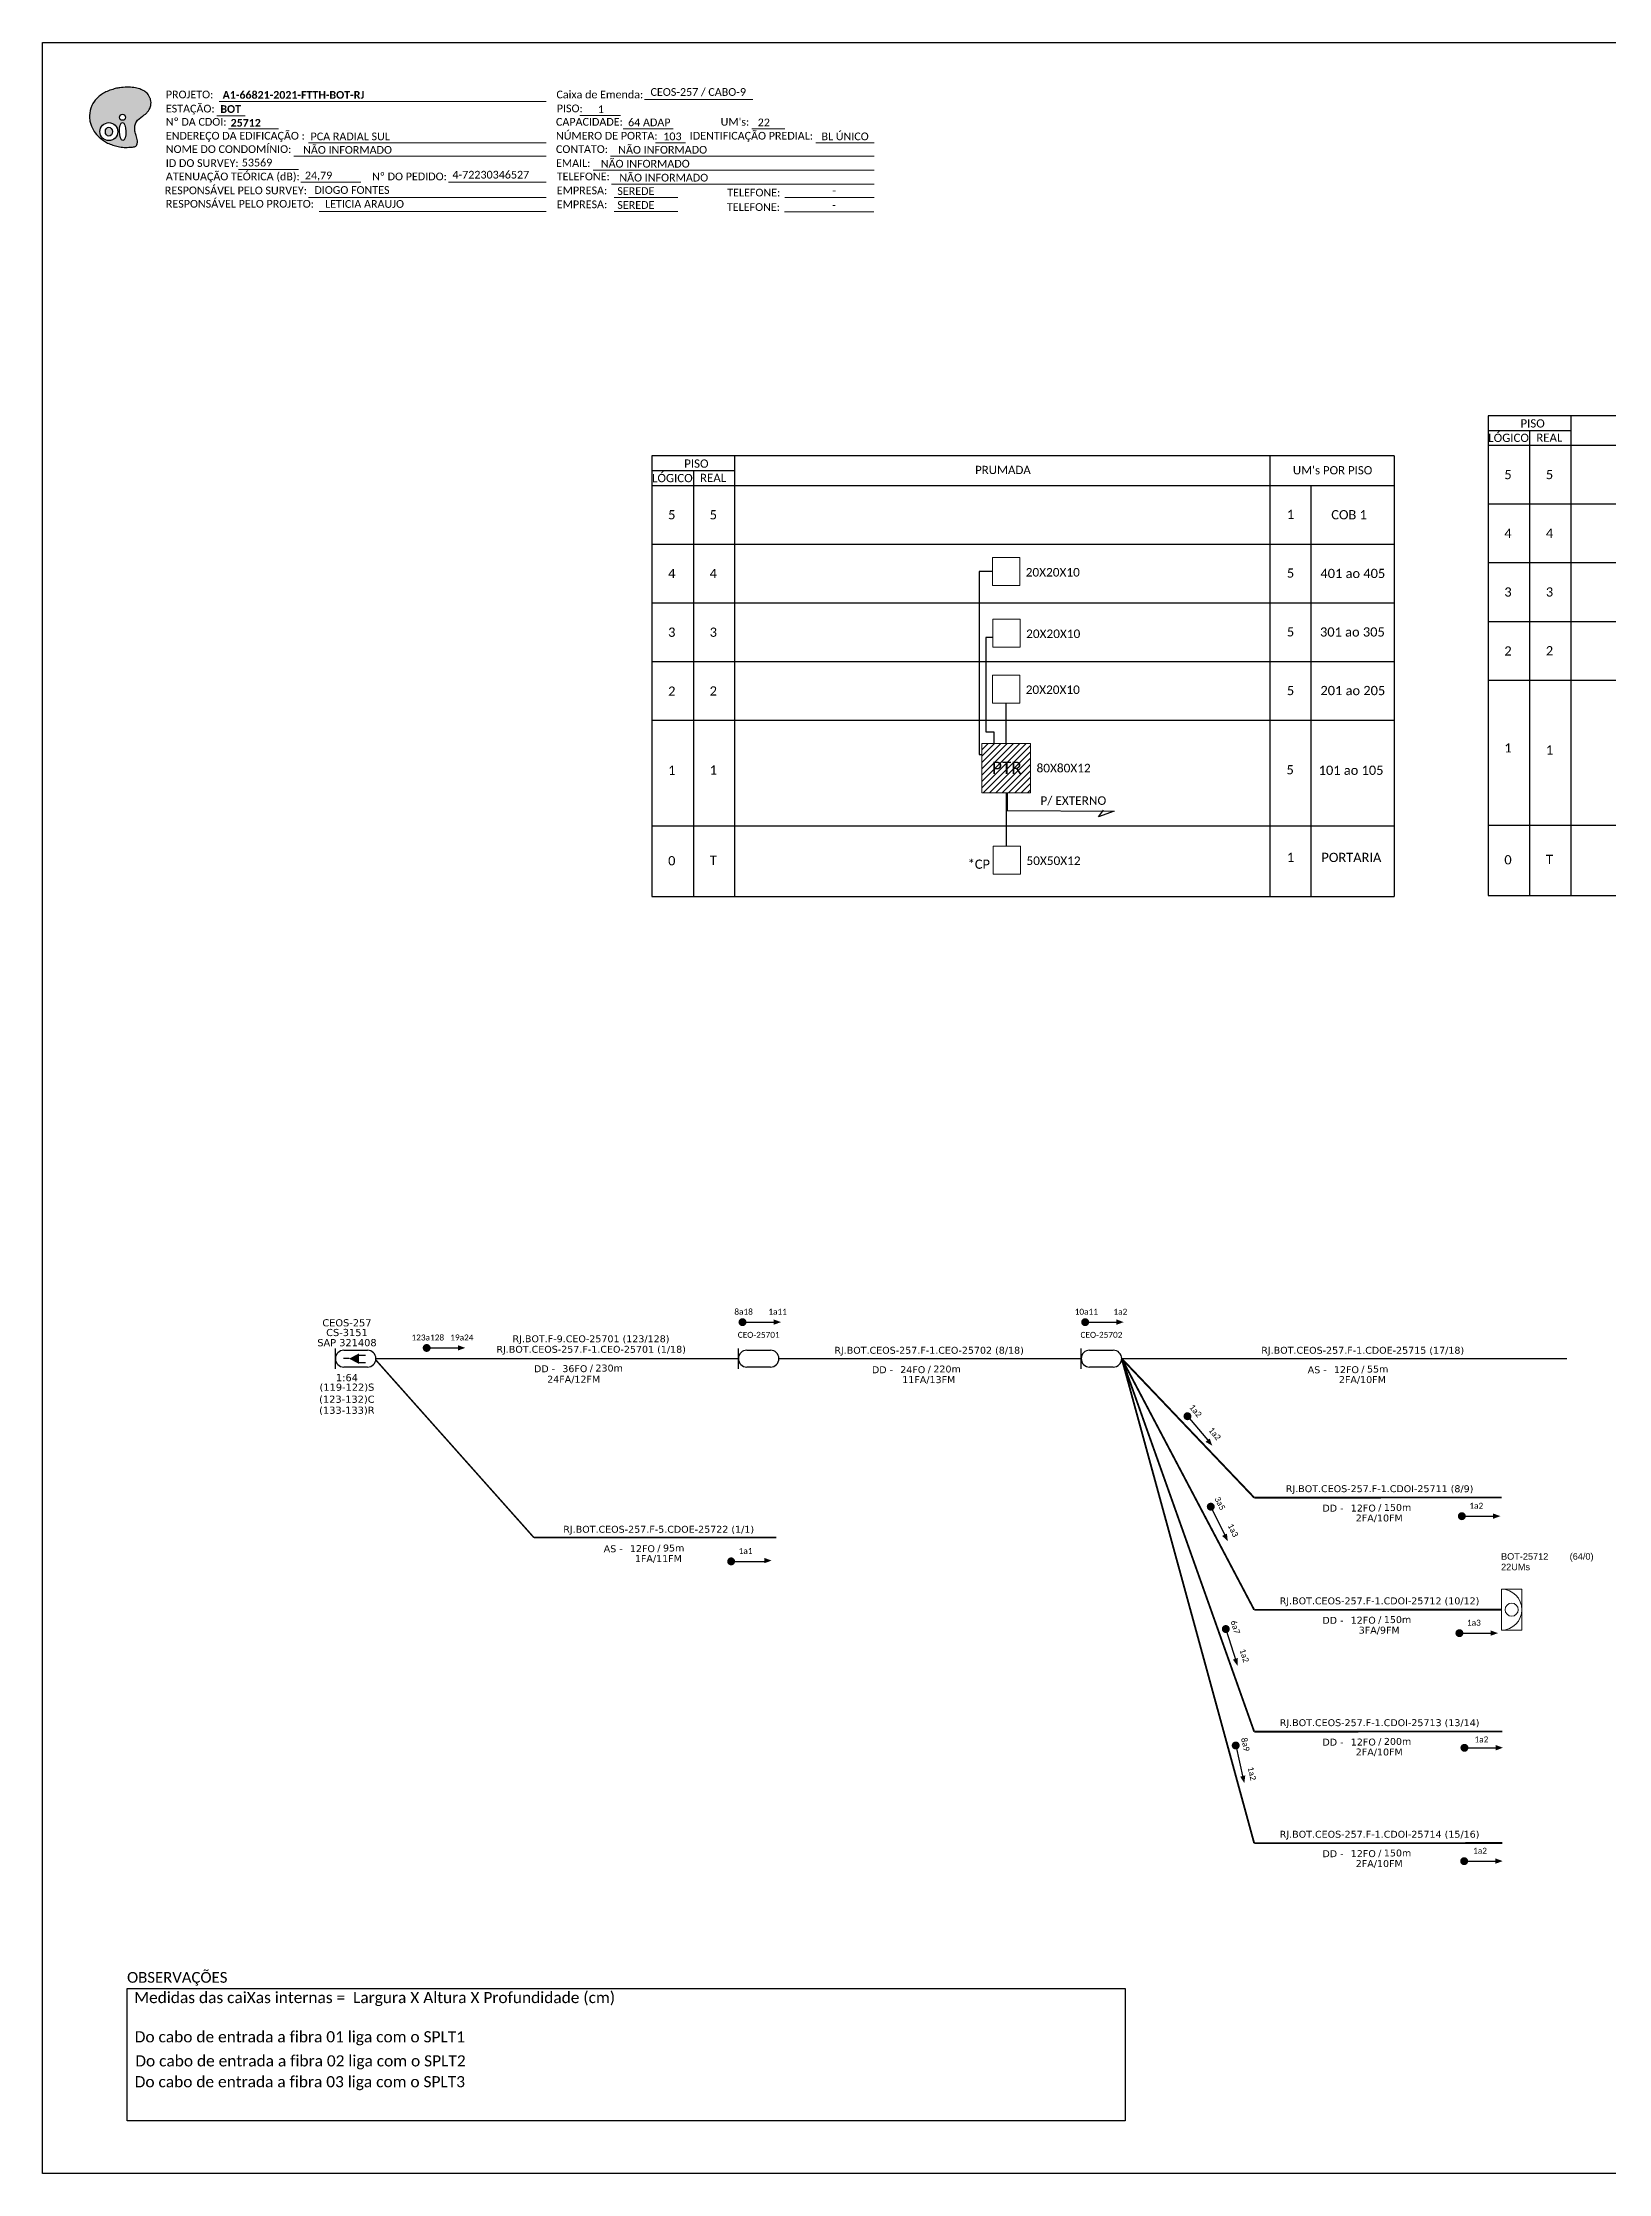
# Model space of a CAD drawing. Extents: x -4 to 837, y 1 to 595.
# Drawn here: x -4 to 433, y 1 to 595 of the extents above; entities that cross this region are included whole.
import ezdxf
from ezdxf.enums import TextEntityAlignment as Align

# ---------------------------------------------------------------- set-up
doc = ezdxf.new("R2010")
doc.units = 0
for name, color, linetype, lineweight in [("20.0-LEGENDA DOS CDO'S", 1, 'Continuous', 0), ('20.1-CDO_INTERIOR', 1, 'Continuous', 0), ('40.1-ETIQUETAS', 1, 'Continuous', 20)]:
    doc.layers.add(name, color=color, linetype=linetype, lineweight=lineweight)
for name, color, linetype in [('20.4-CEOS', 1, 'Continuous'), ('CAP a instalar', 1, 'Continuous'), ('CD de instalação futura', 8, 'Continuous'), ('SETA', 7, 'Continuous')]:
    doc.layers.add(name, color=color, linetype=linetype)
doc.styles.add('ARIAL', font='arial.ttf')
doc.styles.add('siredit', font='verdana.ttf')
doc.styles.add('WMF-Calibri0', font='calibri.ttf')
doc.styles.add('WMF-Calibri1', font='calibrib.ttf')
doc.linetypes.add('FENCELINE1', pattern='A,0.25,-0.1,[133,ltypeshp.shx,S=0.1,R=0,X=-0.1,Y=0],-0.1,1', length=1.45)

# ---------------------------------------------------------------- blocks, each defined once
blk = doc.blocks.new('OI')
h = blk.add_hatch(color=40)
edge = h.paths.add_edge_path()
edge.add_spline(control_points=[(4.35, -0.67), (3.92, -0.99), (3.26, -1.5), (2.81, -2.59), (2.9, -3.5), (3.06, -4.27), (3.31, -4.85), (3.37, -5.39), (3.4, -5.88), (3.2, -6.4), (2.54, -6.61), (1.65, -6.63), (0.55, -6.67), (-0.56, -6.42), (-1.61, -6.14), (-2.77, -5.61), (-3.92, -4.77), (-4.89, -3.7), (-5.34, -2.65), (-5.6, -1.94), (-5.85, -0.96), (-5.71, 0.47), (-5.1, 2.02), (-4.14, 3.02), (-3.3, 3.61), (-2.37, 4.16), (-1.36, 4.44), (-0.56, 4.7), (0.79, 4.85), (2.24, 4.97), (3.79, 4.57), (4.67, 4.21), (5.44, 3.65), (5.76, 2.99), (6.03, 2.21), (6.01, 1.46), (5.72, 0.64), (5.31, 0.08), (4.88, -0.38), (4.51, -0.55), (4.35, -0.67)], knot_values=[0, 0, 0, 0, 1.60434, 2.417191, 3.427595, 4.282808, 4.776746, 5.304182, 5.888771, 6.258406, 6.858137, 7.79129, 8.986195, 10.124242, 11.187857, 12.242908, 13.953784, 15.414161, 16.515391, 17.349188, 17.675853, 19.552021, 21.515531, 22.568638, 23.63245, 24.621084, 25.782718, 26.745347, 27.142653, 29.870543, 31.004649, 31.921532, 32.709589, 33.801391, 34.042471, 35.192333, 35.971461, 36.628871, 37.254359, 37.836911, 37.836911, 37.836911, 37.836911], degree=3, periodic=0)
h.paths.add_polyline_path([(1.13, -0.87, -1), (-0.04, -0.87, -1)], flags=16)
edge = h.paths.add_edge_path(flags=16)
edge.add_ellipse((0.56, -3.59), major_axis=(-0.02, 1.71), ratio=0.361305, start_angle=0, end_angle=360)
h.paths.add_polyline_path([(-0.36, -3.62, -1), (-3.8, -3.62, -1)], flags=16)
edge = h.paths.add_edge_path(flags=0)
edge.add_ellipse((-2.08, -3.62), major_axis=(0, 0.885), ratio=0.758294, start_angle=0, end_angle=360)
at = {"color": 40}
for centre, radius in [((-2.08, -3.62), 1.72), ((0.54, -0.87), 0.587)]:
    blk.add_circle(centre, radius, dxfattribs=at)
blk.add_ellipse((-2.08, -3.62), major_axis=(0, 0.885), ratio=0.758294, start_param=-3.141592653589792, end_param=3.141592653589792, dxfattribs=at)
blk.add_ellipse((0.56, -3.59), major_axis=(-0.02, 1.71), ratio=0.361305, dxfattribs=at)
at = {"color": 40, "start_tangent": (-0.800898, -0.598801), "end_tangent": (-0.800898, -0.598801)}
blk.add_spline([(4.35, -0.67), (3.2, -1.78), (2.9, -2.54), (2.92, -3.55), (3.12, -4.38), (3.28, -4.85), (3.37, -5.37), (3.35, -5.95), (3.2, -6.29), (2.66, -6.55), (1.73, -6.63), (0.54, -6.62), (-0.58, -6.41), (-1.6, -6.11), (-2.56, -5.67), (-3.95, -4.67), (-4.89, -3.56), (-5.37, -2.56), (-5.64, -1.78), (-5.72, -1.46), (-5.63, 0.42), (-4.84, 2.22), (-4.13, 2.99), (-3.27, 3.62), (-2.4, 4.09), (-1.3, 4.47), (-0.37, 4.72), (0.02, 4.77), (2.75, 4.8), (3.85, 4.53), (4.69, 4.16), (5.31, 3.68), (5.85, 2.73), (5.93, 2.5), (5.94, 1.35), (5.67, 0.62), (5.29, 0.08), (4.84, -0.36), (4.35, -0.67)], degree=3, dxfattribs=at)
blk = doc.blocks.new('CEOS_RP_CT_DRT')
at = {"layer": '20.4-CEOS', "color": 0}
for p, q in [((-4.54, 1.19), (-1.19, 1.19)), ((-1.19, -1.19), (-4.54, -1.19))]:
    blk.add_line(p, q, dxfattribs=at)
for points in [[(-5.73, -1.43), (-5.73, 1.44)], [(-3.79, 0), (-4.59, 0)], [(-2.47, 0.48), (-1.45, 0.48)], [(-2.47, -0.52), (-1.45, -0.52)]]:
    blk.add_lwpolyline(points, dxfattribs=at)
blk.add_lwpolyline([(-3.79, 0, 0, 1.47, 0), (-2.41, 0, 1.47, 1.47, 0)], format="xyseb", dxfattribs=at)
for centre, start, end in [((-4.54, 0), 90, 270), ((-1.19, 0), 270, 90)]:
    blk.add_arc(centre, 1.19, start, end, dxfattribs=at)
at = {"layer": '20.4-CEOS', "color": 7, "style": 'siredit'}
for tag, p in [('Nº_DA_CEOS', (-2.86, 5.6)), ('LOCAL', (-2.86, 4.24)), ('SAP', (-2.86, 2.78)), ('RACIO_SPLITAGEM', (-2.86, -1.88)), ('FIBRAS_SPLITTER', (-2.86, -3.58)), ('FIBRAS_TOP_C', (-2.86, -5.08)), ('RESERVA_FINAIS', (-2.86, -6.39))]:
    blk.add_attdef(tag, text='', height=1.01, dxfattribs=at).set_placement(p, align=Align.TOP_CENTER)
blk = doc.blocks.new('ETIQUETA_RS5F')
at = {"layer": '40.1-ETIQUETAS', "color": 0, "style": 'siredit'}
blk.add_text('/', height=1.5, dxfattribs=at).set_placement((1.58, -1.95), align=Align.MIDDLE_RIGHT)
for tag, p in [('ETIQUETA_R_PRIMARIA', (1.21, 4.1)), ('ETIQUETA_R_SECUNDARIA', (1.21, 2.1)), ('F_ATIVAS/F_MORTAS', (1.14, -4.24))]:
    blk.add_attdef(tag, text='', height=1.5, dxfattribs=at).set_placement(p, align=Align.MIDDLE_CENTER)
for tag, p in [('TIPO_CABO', (-6.58, -2.12)), ('CAP_CABO', (0.4, -2.09))]:
    blk.add_attdef(tag, text='', height=1.5, dxfattribs=at).set_placement(p, align=Align.MIDDLE_RIGHT)
blk.add_attdef('METROS', text='', height=1.5, dxfattribs=at).set_placement((2.14, -1.95), align=Align.MIDDLE_LEFT)
for tag, p in [('FUSÃO_1', (0.85, -8.39)), ('FUSÃO_2', (0.85, -10.6)), ('FUSÃO_3', (0.85, -12.93)), ('FUSÃO_4', (0.85, -15.14)), ('FUSÃO_5', (0.85, -17.16))]:
    blk.add_attdef(tag, text='', height=1.5, dxfattribs=at).set_placement(p, align=Align.CENTER)
blk = doc.blocks.new('CDOI_INT')
at = {"layer": '20.1-CDO_INTERIOR', "color": 0, "lineweight": 18}
blk.add_lwpolyline([(4.25, -4.25), (4.25, 4.25), (0, 4.25), (0, -4.25)], close=True, dxfattribs=at)
blk.add_circle((2.12, 0), 1.36, dxfattribs=at)
blk.add_arc((0, 0), 4.25, 270, 90, dxfattribs=at)
at = {"layer": "20.0-LEGENDA DOS CDO'S", "color": 0, "style": 'ARIAL'}
for tag, p in [('CDO_N', (-0.08, 10.38)), ('SURVEY', (-0.08, 8.2)), ('SPLITER_1', (21.18, 10.38)), ('SPLITER_2', (21.19, 8.68)), ('SAP', (-0.08, 6.23)), ('1:XX', (5.94, -2.22)), ('UMS', (5.94, -4.24))]:
    blk.add_attdef(tag, p, '', height=1.36, dxfattribs=at)
blk.add_attdef('FIBRAS_UTILIZADAS', text='', height=1.36, dxfattribs=at).set_placement((15.34, 10.38), align=Align.CENTER)

msp = doc.modelspace()

# ---------------------------------------------------------------- hatches: boundary and pattern name
h = msp.add_hatch()
h.set_pattern_fill('ANSI31', color=1, scale=10, style=0)
h.set_pattern_definition([(45, (-353.6244, 2.182), (-0.8838835, 0.8838835), [])])
h.paths.add_polyline_path([(258, 386.15), (271.57, 386.15), (271.57, 399.9), (258, 399.9)])
h.paths.add_polyline_path([(260, 390.5), (270.08, 390.5), (270.08, 395.65), (260, 395.65)], flags=24)
h = msp.add_hatch()
h.set_pattern_fill('ANSI31', color=1, scale=10, style=0)
h.set_pattern_definition([(45, (-457.8024, -17.5247), (-0.8838835, 0.8838835), [])])
h.paths.add_polyline_path([(156.27, 370.79), (165.7, 370.79), (165.7, 375.94), (156.27, 375.94)], flags=9)

# ---------------------------------------------------------------- linework, layer by layer
at = {"color": 3}
for p, q in [((264.78, 399.9), (264.78, 411.16)), ((264.93, 371.25), (264.93, 386.15))]:
    msp.add_line(p, q, dxfattribs=at)
msp.add_lwpolyline([(-3.83, 595.26), (837.17, 595.26), (837.17, 1.26), (-3.83, 1.26)], close=True)
at = {"color": 7, "lineweight": 0}
for points in [[(45.4, 578.83), (136.56, 578.83)], [(163.97, 579.42), (194.13, 579.42)], [(44.78, 574.89), (52.64, 574.89)], [(47.97, 571.21), (61.93, 571.21)], [(145.92, 574.94), (157.3, 574.94)], [(157.98, 571.21), (171.92, 571.21)], [(193.91, 571.21), (203.11, 571.21)], [(70.26, 567.32), (136.56, 567.32)], [(167.08, 567.32), (175.41, 567.32)], [(211.69, 567.32), (227.96, 567.32)], [(50.76, 559.91), (67.49, 559.91)], [(66.16, 563.59), (136.56, 563.59)], [(149.67, 559.7), (227.99, 559.7)], [(154.52, 563.59), (227.99, 563.59)], [(68.2, 556.35), (84.93, 556.35)], [(109.28, 556.35), (136.59, 556.35)], [(154.81, 555.82), (227.99, 555.82)], [(70.26, 552.09), (136.56, 552.09)], [(73.24, 548.2), (136.56, 548.2)], [(155.54, 552.09), (173.3, 552.09)], [(155.54, 548.2), (173.3, 548.2)], [(202.98, 548.05), (227.9, 548.05)], [(203.07, 552.09), (227.99, 552.09)]]:
    msp.add_lwpolyline(points, dxfattribs=at)
at = {"color": 0}
for points in [[(606.13, 491.26), (399.16, 491.26)], [(399.16, 487.15), (422.31, 487.15)], [(399.16, 483.04), (606.13, 483.04)], [(373.01, 480.05), (166.03, 480.05)], [(166.03, 475.94), (189.18, 475.94)], [(166.03, 471.82), (373.01, 471.82)]]:
    msp.add_lwpolyline(points, dxfattribs=at)
for points in [[(399.16, 491.26), (399.16, 357.48)], [(410.73, 487.15), (410.73, 357.48)], [(422.31, 357.48), (422.31, 491.26)], [(166.03, 480.05), (166.03, 357.22)], [(177.61, 475.94), (177.61, 357.22)], [(189.18, 357.22), (189.18, 480.05)], [(338.29, 480.05), (338.29, 357.22)], [(373.01, 480.05), (373.01, 357.22)], [(349.86, 357.22), (349.86, 471.82)], [(399.16, 466.66), (606.13, 466.66)], [(166.03, 455.45), (373.01, 455.45)], [(399.16, 450.29), (606.13, 450.29)], [(166.03, 439.08), (373.01, 439.08)], [(399.16, 433.92), (606.13, 433.92)], [(166.03, 422.71), (373.01, 422.71)], [(399.16, 417.55), (606.13, 417.55)], [(166.03, 406.34), (373.01, 406.34)], [(166.03, 376.88), (373.01, 376.88)], [(399.16, 377.14), (606.13, 377.14)], [(166.03, 357.22), (373.01, 357.22)], [(399.16, 357.48), (606.13, 357.48)]]:
    msp.add_lwpolyline(points)
at = {"lineweight": 0}
for points in [[(268.6, 451.68), (260.94, 451.68), (260.94, 443.91), (268.6, 443.91)], [(268.72, 434.53), (261.05, 434.53), (261.05, 426.76), (268.72, 426.76)], [(268.6, 418.93), (260.94, 418.93), (260.94, 411.16), (268.6, 411.16)], [(268.81, 371.25), (261.15, 371.25), (261.15, 363.48), (268.81, 363.48)]]:
    msp.add_lwpolyline(points, close=True, dxfattribs=at)
at = {"color": 3}
for points in [[(260.94, 447.82), (257.23, 447.82), (257.23, 396.84), (258, 396.84)], [(261.05, 429.41), (259.1, 429.41), (259.1, 403.13), (261.34, 403.13)], [(261.34, 403.13), (261.34, 399.9)]]:
    msp.add_lwpolyline(points, dxfattribs=at)
at = {"color": 1, "lineweight": 0}
msp.add_lwpolyline([(258, 399.9), (271.57, 399.9), (271.57, 386.15), (258, 386.15)], close=True, dxfattribs=at)
at = {"color": 1}
for points in [[(265.04, 386.13), (265.04, 381.19), (294.92, 381.04)], [(290.51, 379.45), (291.91, 381.27)], [(294.92, 381.04), (290.51, 379.45)]]:
    msp.add_lwpolyline(points, dxfattribs=at)
at = {"const_width": 1.1}
for points in [[(190.72, 238.56, 1), (191.83, 238.56, 1)], [(286.27, 238.56, 1), (287.37, 238.56, 1)], [(102.69, 231.37, 1), (103.79, 231.37, 1)], [(314.98, 212.76, 1), (315.69, 211.91, 1)], [(321.59, 187.61, 1), (322.08, 186.62, 1)], [(391.27, 184.46, 1), (392.38, 184.46, 1)], [(187.57, 171.87, 1), (188.67, 171.87, 1)], [(325.86, 153.54, 1), (326.2, 152.49, 1)], [(390.6, 151.86, 1), (391.71, 151.86, 1)], [(328.67, 121.08, 1), (328.92, 120, 1)], [(392, 119.9, 1), (393.11, 119.9, 1)], [(391.92, 88.3, 1), (393.03, 88.3, 1)]]:
    msp.add_lwpolyline(points, format="xyb", close=True, dxfattribs=at)
at = {"color": 0}
msp.add_lwpolyline([(19.73, 52.78), (297.98, 52.78), (297.98, 15.94), (19.73, 15.94)], close=True, dxfattribs=at)
at = {"layer": '20.4-CEOS', "color": 7}
for p, q in [((192.52, 230.74), (199.11, 230.74)), ((199.11, 226.04), (192.52, 226.04)), ((288.06, 230.74), (294.66, 230.74)), ((294.66, 226.04), (288.06, 226.04))]:
    msp.add_line(p, q, dxfattribs=at)
for points in [[(190.17, 225.55), (190.17, 231.22)], [(285.71, 225.55), (285.71, 231.22)]]:
    msp.add_lwpolyline(points, dxfattribs=at)
for centre, start, end in [((192.52, 228.39), 90, 270), ((199.11, 228.39), 270, 90), ((288.06, 228.39), 90, 270), ((294.66, 228.39), 270, 90)]:
    msp.add_arc(centre, 2.35, start, end, dxfattribs=at)
at = {"layer": 'CAP a instalar', "color": 7, "linetype": 'FENCELINE1', "ltscale": 10, "const_width": 0.426}
for points in [[(133.14, 178.5), (88.98, 228.1)], [(297.01, 228.39), (421.17, 228.39)], [(133.14, 178.5), (200.73, 178.5)]]:
    msp.add_lwpolyline(points, dxfattribs=at)
at = {"layer": 'CAP a instalar', "color": 7, "ltscale": 7, "const_width": 0.426}
for points in [[(89.09, 228.39), (185.48, 228.39)], [(184.07, 228.39), (190.17, 228.39)], [(201.46, 228.39), (213.44, 228.39)], [(212.85, 228.39), (276.28, 228.39)], [(275.66, 228.39), (285.71, 228.39)]]:
    msp.add_lwpolyline(points, dxfattribs=at)
at = {"layer": 'CAP a instalar', "color": 8, "ltscale": 7, "const_width": 0.515}
for points in [[(297.01, 228.39), (333.94, 189.64)], [(297.01, 228.39), (333.94, 124.41)], [(297.01, 228.39), (333.94, 93.31)], [(333.94, 189.64), (402.9, 189.67)], [(333.94, 124.41), (403.12, 124.44)], [(333.94, 93.31), (403.12, 93.34)]]:
    msp.add_lwpolyline(points, dxfattribs=at)
at = {"layer": 'CAP a instalar', "color": 240, "ltscale": 7, "true_color": 0xed1f24, "const_width": 0.515}
for points in [[(297.01, 228.39), (333.94, 158.37)], [(333.94, 158.37), (402.87, 158.4)]]:
    msp.add_lwpolyline(points, dxfattribs=at)
at = {"layer": 'SETA'}
for points in [[(191.27, 238.56), (200.77, 238.56)], [(286.82, 238.56), (296.31, 238.56)], [(103.24, 231.37), (112.73, 231.37)], [(315.33, 212.34), (321.44, 205.07)], [(321.83, 187.12), (326.01, 178.59)], [(391.83, 184.46), (401.32, 184.46)], [(188.12, 171.87), (197.61, 171.87)], [(326.03, 153.01), (328.91, 143.97)], [(391.16, 151.86), (400.65, 151.86)], [(328.79, 120.54), (330.9, 111.29)], [(392.56, 119.9), (402.05, 119.9)], [(392.48, 88.3), (401.97, 88.3)]]:
    msp.add_lwpolyline(points, dxfattribs=at)
for points in [[(200, 239.31), (202.03, 238.57), (200, 237.83)], [(295.55, 239.31), (297.57, 238.57), (295.55, 237.83)], [(111.97, 232.12), (113.99, 231.39), (111.97, 230.65)], [(321.53, 206.14), (322.26, 204.11), (320.4, 205.19)], [(400.56, 185.21), (402.58, 184.48), (400.56, 183.74)], [(326.35, 179.61), (326.58, 177.47), (325.03, 178.96)], [(197.39, 172.83), (199.41, 172.09), (197.39, 171.36)], [(399.89, 152.61), (401.91, 151.87), (399.89, 151.14)], [(329.39, 144.92), (329.3, 142.77), (327.99, 144.48)], [(401.29, 120.66), (403.31, 119.92), (401.29, 119.18)], [(331.46, 112.2), (331.19, 110.06), (330.03, 111.87)], [(401.21, 89.05), (403.23, 88.32), (401.21, 87.58)]]:
    msp.add_solid(points, dxfattribs=at)

# ---------------------------------------------------------------- block references
at = {"color": 0, "xscale": 1.45670871019676, "yscale": 1.45670871019676, "zscale": 1.45670871019676, "rotation": 0.1532896023949059}
msp.add_blockref('OI', (17.65, 575.72), dxfattribs=at)
at = {"layer": '20.4-CEOS', "color": 7}
ref = msp.add_blockref('CEOS_RP_CT_DRT', (89.09, 228.38), dxfattribs=dict(at, xscale=1.972372479996487, yscale=1.972372479996487, zscale=1.972372479996487))
ref.add_attrib('Nº_DA_CEOS', 'CEOS-257', dxfattribs={"color": 7, "height": 1.991, "style": 'siredit'}).set_placement((81.01, 239.38), align=Align.TOP_CENTER)
ref.add_attrib('LOCAL', 'CS-3151', dxfattribs={"color": 7, "height": 1.991, "style": 'siredit'}).set_placement((81.01, 236.67), align=Align.TOP_CENTER)
ref.add_attrib('SAP', 'SAP 321408', dxfattribs={"color": 7, "height": 1.991, "style": 'siredit'}).set_placement((81.01, 233.84), align=Align.TOP_CENTER)
ref.add_attrib('RACIO_SPLITAGEM', '1:64', dxfattribs={"color": 7, "height": 1.991, "style": 'siredit'}).set_placement((81.01, 224.09), align=Align.TOP_CENTER)
ref.add_attrib('FIBRAS_SPLITTER', '(119-122)S', dxfattribs={"color": 7, "height": 1.991, "style": 'siredit'}).set_placement((81.01, 221.43), align=Align.TOP_CENTER)
ref.add_attrib('FIBRAS_TOP_C', '(123-132)C', dxfattribs={"color": 7, "height": 1.991, "style": 'siredit'}).set_placement((80.99, 218.07), align=Align.TOP_CENTER)
ref.add_attrib('RESERVA_FINAIS', '(133-133)R', dxfattribs={"color": 7, "height": 1.991, "style": 'siredit'}).set_placement((80.99, 215), align=Align.TOP_CENTER)
at = {"layer": 'CAP a instalar', "color": 7, "linetype": 'FENCELINE1', "ltscale": 7}
ref = msp.add_blockref('ETIQUETA_RS5F', (147.57, 228.28), dxfattribs=dict(at, xscale=1.28775504204645, yscale=1.28775504204645, zscale=1.28775504204645))
ref.add_attrib('ETIQUETA_R_PRIMARIA', 'RJ.BOT.F-9.CEO-25701 (123/128)', dxfattribs={"layer": '40.1-ETIQUETAS', "color": 0, "height": 1.9316, "style": 'siredit'}).set_placement((149.05, 233.92), align=Align.MIDDLE_CENTER)
ref.add_attrib('ETIQUETA_R_SECUNDARIA', 'RJ.BOT.CEOS-257.F-1.CEO-25701 (1/18)', dxfattribs={"layer": '40.1-ETIQUETAS', "color": 0, "height": 1.9316, "style": 'siredit'}).set_placement((149.09, 230.99), align=Align.MIDDLE_CENTER)
ref.add_attrib('TIPO_CABO', 'DD -', dxfattribs={"layer": '40.1-ETIQUETAS', "color": 0, "height": 1.932, "style": 'siredit'}).set_placement((139.05, 225.56), align=Align.MIDDLE_RIGHT)
ref.add_attrib('CAP_CABO', '36FO', dxfattribs={"layer": '40.1-ETIQUETAS', "color": 0, "height": 1.932, "style": 'siredit'}).set_placement((148.04, 225.59), align=Align.MIDDLE_RIGHT)
ref.add_attrib('METROS', '230m', dxfattribs={"layer": '40.1-ETIQUETAS', "color": 0, "height": 1.932, "style": 'siredit'}).set_placement((150.29, 225.76), align=Align.MIDDLE_LEFT)
ref.add_attrib('F_ATIVAS/F_MORTAS', '24FA/12FM', dxfattribs={"layer": '40.1-ETIQUETAS', "color": 0, "height": 1.932, "style": 'siredit'}).set_placement((144.22, 222.64), align=Align.MIDDLE_CENTER)
ref = msp.add_blockref('ETIQUETA_RS5F', (241.78, 228.01), dxfattribs=dict(at, xscale=1.28775504204645, yscale=1.28775504204645, zscale=1.28775504204645))
ref.add_attrib('ETIQUETA_R_SECUNDARIA', 'RJ.BOT.CEOS-257.F-1.CEO-25702 (8/18)', dxfattribs={"layer": '40.1-ETIQUETAS', "color": 0, "height": 1.9316, "style": 'siredit'}).set_placement((243.3, 230.72), align=Align.MIDDLE_CENTER)
ref.add_attrib('TIPO_CABO', 'DD -', dxfattribs={"layer": '40.1-ETIQUETAS', "color": 0, "height": 1.932, "style": 'siredit'}).set_placement((233.26, 225.28), align=Align.MIDDLE_RIGHT)
ref.add_attrib('CAP_CABO', '24FO', dxfattribs={"layer": '40.1-ETIQUETAS', "color": 0, "height": 1.932, "style": 'siredit'}).set_placement((242.25, 225.31), align=Align.MIDDLE_RIGHT)
ref.add_attrib('METROS', '220m', dxfattribs={"layer": '40.1-ETIQUETAS', "color": 0, "height": 1.932, "style": 'siredit'}).set_placement((244.5, 225.49), align=Align.MIDDLE_LEFT)
ref.add_attrib('F_ATIVAS/F_MORTAS', '11FA/13FM', dxfattribs={"layer": '40.1-ETIQUETAS', "color": 0, "height": 1.932, "style": 'siredit'}).set_placement((243.21, 222.54), align=Align.MIDDLE_CENTER)
ref = msp.add_blockref('ETIQUETA_RS5F', (362.67, 228.01), dxfattribs=dict(at, xscale=1.28775504204645, yscale=1.28775504204645, zscale=1.28775504204645))
ref.add_attrib('ETIQUETA_R_SECUNDARIA', 'RJ.BOT.CEOS-257.F-1.CDOE-25715 (17/18)', dxfattribs={"layer": '40.1-ETIQUETAS', "color": 0, "height": 1.9316, "style": 'siredit'}).set_placement((364.19, 230.72), align=Align.MIDDLE_CENTER)
ref.add_attrib('TIPO_CABO', 'AS -', dxfattribs={"layer": '40.1-ETIQUETAS', "color": 0, "height": 1.932, "style": 'siredit'}).set_placement((354.15, 225.28), align=Align.MIDDLE_RIGHT)
ref.add_attrib('CAP_CABO', '12FO', dxfattribs={"layer": '40.1-ETIQUETAS', "color": 0, "height": 1.932, "style": 'siredit'}).set_placement((363.14, 225.31), align=Align.MIDDLE_RIGHT)
ref.add_attrib('METROS', '55m', dxfattribs={"layer": '40.1-ETIQUETAS', "color": 0, "height": 1.932, "style": 'siredit'}).set_placement((365.39, 225.49), align=Align.MIDDLE_LEFT)
ref.add_attrib('F_ATIVAS/F_MORTAS', '2FA/10FM', dxfattribs={"layer": '40.1-ETIQUETAS', "color": 0, "height": 1.932, "style": 'siredit'}).set_placement((364.1, 222.54), align=Align.MIDDLE_CENTER)
at = {"layer": 'CAP a instalar', "color": 8, "linetype": 'FENCELINE1', "ltscale": 7}
ref = msp.add_blockref('ETIQUETA_RS5F', (367.37, 189.42), dxfattribs=dict(at, xscale=1.28775504204645, yscale=1.28775504204645, zscale=1.28775504204645))
ref.add_attrib('ETIQUETA_R_SECUNDARIA', 'RJ.BOT.CEOS-257.F-1.CDOI-25711 (8/9)', dxfattribs={"layer": '40.1-ETIQUETAS', "color": 0, "height": 1.9316, "style": 'siredit'}).set_placement((368.9, 192.13), align=Align.MIDDLE_CENTER)
ref.add_attrib('TIPO_CABO', 'DD -', dxfattribs={"layer": '40.1-ETIQUETAS', "color": 0, "height": 1.932, "style": 'siredit'}).set_placement((358.85, 186.7), align=Align.MIDDLE_RIGHT)
ref.add_attrib('CAP_CABO', '12FO', dxfattribs={"layer": '40.1-ETIQUETAS', "color": 0, "height": 1.932, "style": 'siredit'}).set_placement((367.85, 186.73), align=Align.MIDDLE_RIGHT)
ref.add_attrib('METROS', '150m', dxfattribs={"layer": '40.1-ETIQUETAS', "color": 0, "height": 1.932, "style": 'siredit'}).set_placement((370.09, 186.91), align=Align.MIDDLE_LEFT)
ref.add_attrib('F_ATIVAS/F_MORTAS', '2FA/10FM', dxfattribs={"layer": '40.1-ETIQUETAS', "color": 0, "height": 1.932, "style": 'siredit'}).set_placement((368.81, 183.96), align=Align.MIDDLE_CENTER)
at = {"layer": 'CAP a instalar', "color": 7, "linetype": 'FENCELINE1', "ltscale": 7}
ref = msp.add_blockref('ETIQUETA_RS5F', (166.4, 178.11), dxfattribs=dict(at, xscale=1.28775504204645, yscale=1.28775504204645, zscale=1.28775504204645))
ref.add_attrib('ETIQUETA_R_SECUNDARIA', 'RJ.BOT.CEOS-257.F-5.CDOE-25722 (1/1)', dxfattribs={"layer": '40.1-ETIQUETAS', "color": 0, "height": 1.9316, "style": 'siredit'}).set_placement((167.92, 180.82), align=Align.MIDDLE_CENTER)
ref.add_attrib('TIPO_CABO', 'AS -', dxfattribs={"layer": '40.1-ETIQUETAS', "color": 0, "height": 1.932, "style": 'siredit'}).set_placement((157.88, 175.39), align=Align.MIDDLE_RIGHT)
ref.add_attrib('CAP_CABO', '12FO', dxfattribs={"layer": '40.1-ETIQUETAS', "color": 0, "height": 1.932, "style": 'siredit'}).set_placement((166.87, 175.42), align=Align.MIDDLE_RIGHT)
ref.add_attrib('METROS', '95m', dxfattribs={"layer": '40.1-ETIQUETAS', "color": 0, "height": 1.932, "style": 'siredit'}).set_placement((169.12, 175.6), align=Align.MIDDLE_LEFT)
ref.add_attrib('F_ATIVAS/F_MORTAS', '1FA/11FM', dxfattribs={"layer": '40.1-ETIQUETAS', "color": 0, "height": 1.932, "style": 'siredit'}).set_placement((167.83, 172.65), align=Align.MIDDLE_CENTER)
at = {"layer": 'CAP a instalar', "color": 240, "linetype": 'FENCELINE1', "ltscale": 7, "true_color": 0xed1f24}
ref = msp.add_blockref('ETIQUETA_RS5F', (367.36, 158.15), dxfattribs=dict(at, xscale=1.28775504204645, yscale=1.28775504204645, zscale=1.28775504204645))
ref.add_attrib('ETIQUETA_R_SECUNDARIA', 'RJ.BOT.CEOS-257.F-1.CDOI-25712 (10/12)', dxfattribs={"layer": '40.1-ETIQUETAS', "color": 0, "height": 1.9316, "style": 'siredit'}).set_placement((368.88, 160.86), align=Align.MIDDLE_CENTER)
ref.add_attrib('TIPO_CABO', 'DD -', dxfattribs={"layer": '40.1-ETIQUETAS', "color": 0, "height": 1.932, "style": 'siredit'}).set_placement((358.84, 155.43), align=Align.MIDDLE_RIGHT)
ref.add_attrib('CAP_CABO', '12FO', dxfattribs={"layer": '40.1-ETIQUETAS', "color": 0, "height": 1.932, "style": 'siredit'}).set_placement((367.83, 155.46), align=Align.MIDDLE_RIGHT)
ref.add_attrib('METROS', '150m', dxfattribs={"layer": '40.1-ETIQUETAS', "color": 0, "height": 1.932, "style": 'siredit'}).set_placement((370.08, 155.64), align=Align.MIDDLE_LEFT)
ref.add_attrib('F_ATIVAS/F_MORTAS', '3FA/9FM', dxfattribs={"layer": '40.1-ETIQUETAS', "color": 0, "height": 1.932, "style": 'siredit'}).set_placement((368.79, 152.69), align=Align.MIDDLE_CENTER)
at = {"layer": 'CAP a instalar', "color": 8, "linetype": 'FENCELINE1', "ltscale": 7}
ref = msp.add_blockref('ETIQUETA_RS5F', (367.37, 124.19), dxfattribs=dict(at, xscale=1.28775504204645, yscale=1.28775504204645, zscale=1.28775504204645))
ref.add_attrib('ETIQUETA_R_SECUNDARIA', 'RJ.BOT.CEOS-257.F-1.CDOI-25713 (13/14)', dxfattribs={"layer": '40.1-ETIQUETAS', "color": 0, "height": 1.9316, "style": 'siredit'}).set_placement((368.9, 126.9), align=Align.MIDDLE_CENTER)
ref.add_attrib('TIPO_CABO', 'DD -', dxfattribs={"layer": '40.1-ETIQUETAS', "color": 0, "height": 1.932, "style": 'siredit'}).set_placement((358.86, 121.47), align=Align.MIDDLE_RIGHT)
ref.add_attrib('CAP_CABO', '12FO', dxfattribs={"layer": '40.1-ETIQUETAS', "color": 0, "height": 1.932, "style": 'siredit'}).set_placement((367.85, 121.5), align=Align.MIDDLE_RIGHT)
ref.add_attrib('METROS', '200m', dxfattribs={"layer": '40.1-ETIQUETAS', "color": 0, "height": 1.932, "style": 'siredit'}).set_placement((370.09, 121.68), align=Align.MIDDLE_LEFT)
ref.add_attrib('F_ATIVAS/F_MORTAS', '2FA/10FM', dxfattribs={"layer": '40.1-ETIQUETAS', "color": 0, "height": 1.932, "style": 'siredit'}).set_placement((368.81, 118.73), align=Align.MIDDLE_CENTER)
ref = msp.add_blockref('ETIQUETA_RS5F', (367.37, 93.09), dxfattribs=dict(at, xscale=1.28775504204645, yscale=1.28775504204645, zscale=1.28775504204645))
ref.add_attrib('ETIQUETA_R_SECUNDARIA', 'RJ.BOT.CEOS-257.F-1.CDOI-25714 (15/16)', dxfattribs={"layer": '40.1-ETIQUETAS', "color": 0, "height": 1.9316, "style": 'siredit'}).set_placement((368.9, 95.8), align=Align.MIDDLE_CENTER)
ref.add_attrib('TIPO_CABO', 'DD -', dxfattribs={"layer": '40.1-ETIQUETAS', "color": 0, "height": 1.932, "style": 'siredit'}).set_placement((358.86, 90.37), align=Align.MIDDLE_RIGHT)
ref.add_attrib('CAP_CABO', '12FO', dxfattribs={"layer": '40.1-ETIQUETAS', "color": 0, "height": 1.932, "style": 'siredit'}).set_placement((367.85, 90.4), align=Align.MIDDLE_RIGHT)
ref.add_attrib('METROS', '150m', dxfattribs={"layer": '40.1-ETIQUETAS', "color": 0, "height": 1.932, "style": 'siredit'}).set_placement((370.09, 90.58), align=Align.MIDDLE_LEFT)
ref.add_attrib('F_ATIVAS/F_MORTAS', '2FA/10FM', dxfattribs={"layer": '40.1-ETIQUETAS', "color": 0, "height": 1.932, "style": 'siredit'}).set_placement((368.81, 87.63), align=Align.MIDDLE_CENTER)
at = {"layer": 'CD de instalação futura', "color": 1, "ltscale": 11}
ref = msp.add_blockref('CDOI_INT', (402.87, 158.4), dxfattribs=dict(at, xscale=1.341871082537534, yscale=1.341871082537534, zscale=1.341871082537534))
ref.add_attrib('CDO_N', 'BOT-25712', (402.76, 172.33), dxfattribs={"layer": "20.0-LEGENDA DOS CDO'S", "color": 1, "height": 1.825, "style": 'ARIAL'})
ref.add_attrib('FIBRAS_UTILIZADAS', '     (64/0)', dxfattribs={"layer": "20.0-LEGENDA DOS CDO'S", "color": 0, "height": 1.8253, "style": 'ARIAL'}).set_placement((423.45, 172.33), align=Align.CENTER)
ref.add_attrib('SURVEY', '22UMs', (402.77, 169.4), dxfattribs={"layer": "20.0-LEGENDA DOS CDO'S", "color": 1, "height": 1.825, "style": 'ARIAL'})

# ---------------------------------------------------------------- texts
at = {"color": 7}
for s, height, style, p in [('CEOS-257 / CABO-9', 2.1513, 'WMF-Calibri0', (165.65, 580.42)), ('BOT', 2.151, 'WMF-Calibri1', (45.73, 575.67)), ('A1-66821-2021-FTTH-BOT-RJ', 2.1513, 'WMF-Calibri1', (46.35, 579.61)), ('1', 2.15, 'WMF-Calibri0', (150.97, 575.62)), ('64 ADAP', 2.151, 'WMF-Calibri0', (159.39, 571.95)), ('22', 2.151, 'WMF-Calibri0', (195.53, 571.93)), ('BL ÚNICO', 2.151, 'WMF-Calibri0', (213.31, 568.04)), ('NÃO INFORMADO', 2.1513, 'WMF-Calibri0', (68.8, 564.28)), ('PCA RADIAL SUL', 2.1513, 'WMF-Calibri0', (70.87, 568.03)), ('NÃO INFORMADO', 2.1513, 'WMF-Calibri0', (156.65, 564.31)), ('103', 2.151, 'WMF-Calibri0', (169.21, 568.04)), ('53569', 2.151, 'WMF-Calibri0', (51.7, 560.74)), ('24,79', 2.151, 'WMF-Calibri0', (69.29, 557.15)), ('4-72230346527', 2.1513, 'WMF-Calibri0', (110.41, 557.36)), ('NÃO INFORMADO', 2.1513, 'WMF-Calibri0', (151.8, 560.42)), ('NÃO INFORMADO', 2.1513, 'WMF-Calibri0', (156.95, 556.54)), ('DIOGO FONTES', 2.1513, 'WMF-Calibri0', (71.93, 553.09)), ('SEREDE', 2.151, 'WMF-Calibri0', (156.39, 552.8)), ('                -', 2.1513, 'WMF-Calibri0', (204.22, 552.94)), ('LETICIA ARAUJO', 2.1513, 'WMF-Calibri0', (74.92, 549.21)), ('SEREDE', 2.151, 'WMF-Calibri0', (156.39, 548.92)), ('                -', 2.1513, 'WMF-Calibri0', (204.13, 548.91)), ('20X20X10', 2.373, 'WMF-Calibri0', (270.25, 446.42)), ('20X20X10', 2.373, 'WMF-Calibri0', (270.37, 429.27)), ('20X20X10', 2.373, 'WMF-Calibri0', (270.25, 413.68)), ('PTR', 3.433, 'WMF-Calibri0', (260.86, 391.37)), ('80X80X12', 2.373, 'WMF-Calibri0', (273.27, 391.83)), ('P/ EXTERNO', 2.373, 'WMF-Calibri0', (274.34, 382.77)), ('50X50X12', 2.373, 'WMF-Calibri0', (270.46, 366))]:
    msp.add_text(s, height=height, dxfattribs=dict(at, style=style)).set_placement(p)
at = {"color": 7, "lineweight": 0, "style": 'WMF-Calibri0'}
for s, height, p in [('ESTAÇÃO:', 2.151, (30.52, 575.79)), ('PROJETO:', 2.151, (30.52, 579.72)), ('Caixa de Emenda:', 2.1513, (139.42, 579.72)), ('PISO:', 2.151, (139.51, 575.84)), ('ENDEREÇO DA EDIFICAÇÃO :', 2.1513, (30.52, 568.22)), ('Nº DA CDOI:', 2.1513, (30.52, 572.1)), ('CAPACIDADE:', 2.1513, (139.29, 572.1)), ('NÚMERO DE PORTA:', 2.1513, (139.29, 568.22)), ('IDENTIFICAÇÃO PREDIAL:', 2.1513, (176.59, 568.22)), ("UM's:", 2.151, (185.19, 572.1)), ('NOME DO CONDOMÍNIO:', 2.1513, (30.52, 564.49)), ('CONTATO:', 2.151, (139.29, 564.49)), ('ATENUAÇÃO TEÓRICA (dB):', 2.1513, (30.52, 556.87)), ('ID DO SURVEY:', 2.1513, (30.52, 560.6)), ('Nº DO PEDIDO:', 2.1513, (88.02, 556.87)), ('EMAIL:', 2.151, (139.29, 560.6)), ('TELEFONE:', 2.151, (139.51, 556.87)), ('RESPONSÁVEL PELO SURVEY:', 2.1513, (30.23, 552.98)), ('EMPRESA:', 2.151, (139.51, 552.98)), ('TELEFONE:', 2.151, (187.04, 552.38)), ('RESPONSÁVEL PELO PROJETO:', 2.1513, (30.52, 549.25)), ('EMPRESA:', 2.151, (139.51, 549.1)), ('TELEFONE:', 2.151, (186.95, 548.34))]:
    msp.add_text(s, height=height, dxfattribs=at).set_placement(p)
at = {"color": 7, "style": 'WMF-Calibri1'}
msp.add_text('25712', height=2.151, dxfattribs=at).set_placement((52.8, 571.83), align=Align.CENTER)
at = {"color": 0, "style": 'WMF-Calibri0'}
for s, p in [('     PISO', (404.12, 487.96)), ('  LÓGICO', (397.58, 483.93)), ('    REAL', (409.34, 483.98)), ('  LÓGICO', (164.45, 472.72)), ('     PISO', (170.99, 476.75)), ('PRUMADA', (256.14, 474.98)), ("UM's POR PISO", (344.74, 474.89)), ('    REAL', (176.21, 472.77))]:
    msp.add_text(s, height=2.3, dxfattribs=at).set_placement(p)
at = {"color": 7, "linetype": 'Continuous', "style": 'WMF-Calibri0'}
for s, p in [('COB 1', (355.43, 462.36)), ('401 ao 405', (352.41, 445.99)), ('301 ao 305', (352.29, 429.68)), ('201 ao 205', (352.41, 413.35)), ('101 ao 105', (351.92, 391.13)), ('PORTARIA', (352.69, 366.83))]:
    msp.add_text(s, height=2.575, dxfattribs=at).set_placement(p)
at = {"style": 'WMF-Calibri0'}
msp.add_text('OBSERVAÇÕES', height=3, dxfattribs=at).set_placement((19.71, 54.4))
at = {"char_height": 1.6561, "width": 27.9972, "attachment_point": 5}
for s, insert in [('{\\fCalibri|b0|i0|c0|p34;\\C7;8a18}', (191.6, 241.45)), ('{\\fCalibri|b0|i0|c0|p34;\\C7;1a11}', (201.08, 241.45)), ('{\\fCalibri|b0|i0|c0|p34;\\C7;10a11}', (287.14, 241.45)), ('{\\fCalibri|b0|i0|c0|p34;\\C7;1a2}', (296.63, 241.45)), ('{\\fCalibri|b0|i0|c0|p34;\\C7;123a128}', (103.56, 234.27)), ('{\\fCalibri|b0|i0|c0|p34;\\C7;19a24}', (113.05, 234.27)), ('{\\fCalibri|b0|i0|c0|p34;\\C7;CEO-25701}', (195.81, 235.01)), ('{\\fCalibri|b0|i0|c0|p34;\\C7;CEO-25702}', (291.36, 235.01)), ('{\\fCalibri|b0|i0|c0|p34;\\C7;1a2}', (395.86, 187.36)), ('{\\fCalibri|b0|i0|c0|p34;\\C7;1a1}', (192.15, 174.77)), ('{\\fCalibri|b0|i0|c0|p34;\\C7;1a3}', (395.19, 154.76)), ('{\\fCalibri|b0|i0|c0|p34;\\C7;1a2}', (397.28, 122.21)), ('{\\fCalibri|b0|i0|c0|p34;\\C7;1a2}', (396.91, 91.2))]:
    msp.add_mtext(s, dxfattribs=dict(at, insert=insert))
for s, insert, rotation in [('{\\fCalibri|b0|i0|c0|p34;\\C7;1a2}', (317.6, 213.83), 310.04678), ('{\\fCalibri|b0|i0|c0|p34;\\C7;1a2}', (322.94, 207.44), 310.04678), ('{\\fCalibri|b0|i0|c0|p34;\\C7;3a5}', (324.39, 188.02), 296.11064), ('{\\fCalibri|b0|i0|c0|p34;\\C7;1a3}', (328.04, 180.53), 296.11064), ('{\\fCalibri|b0|i0|c0|p34;\\C7;6a7}', (328.69, 153.53), 287.64201), ('{\\fCalibri|b0|i0|c0|p34;\\C7;1a2}', (331.2, 145.59), 287.64201), ('{\\fCalibri|b0|i0|c0|p34;\\C7;8a9}', (331.49, 120.83), 282.81264), ('{\\fCalibri|b0|i0|c0|p34;\\C7;1a2}', (333.32, 112.71), 282.81264)]:
    msp.add_mtext(s, dxfattribs=dict(at, insert=insert, rotation=rotation))
at = {"color": 7, "char_height": 3.1049, "width": 511.413, "attachment_point": 1, "style": 'WMF-Calibri0'}
for s, insert in [('Medidas das caiXas internas =  Largura X Altura X Profundidade (cm)', (21.71, 51.83)), ('Do cabo de entrada a fibra 01 liga com o SPLT1\\P\\P', (21.86, 40.89)), ('Do cabo de entrada a fibra 02 liga com o SPLT2\\P\\P', (22.02, 34.18)), ('Do cabo de entrada a fibra 03 liga com o SPLT3', (21.85, 28.37))]:
    msp.add_mtext(s, dxfattribs=dict(at, insert=insert))
at = {"color": 7, "linetype": 'Continuous', "style": 'WMF-Calibri0', "flags": 4}
for tag, p in [('5', (404.7, 474.85)), ('5', (416.27, 474.85)), ('5', (171.57, 463.64)), ('5', (183.15, 463.64)), ('1', (344.07, 463.75)), ('4', (404.7, 458.48)), ('4', (416.27, 458.48)), ('4', (171.57, 447.27)), ('4', (183.15, 447.27)), ('5', (344.07, 447.38)), ('3', (404.7, 442.11)), ('3', (416.27, 442.11)), ('3', (171.57, 430.9)), ('3', (183.15, 430.9)), ('5', (344.07, 431.01)), ('2', (404.7, 425.67)), ('2', (416.27, 425.73)), ('2', (183.15, 414.52)), ('5', (344.07, 414.64)), ('2', (171.57, 414.46)), ('1', (404.7, 398.65)), ('1', (416.27, 398.08)), ('1', (171.57, 392.42)), ('1', (183.15, 392.49)), ('5', (343.97, 392.56)), ('0', (171.57, 367.19)), ('T', (183.15, 367.31)), ('1', (344.07, 368.17)), ('0', (404.7, 367.45)), ('T', (416.27, 367.56))]:
    msp.add_attdef(tag, text='XX', height=2.575, dxfattribs=at).set_placement(p, align=Align.MIDDLE_CENTER)
at = {"color": 6, "linetype": 'Continuous', "style": 'WMF-Calibri0', "flags": 4}
msp.add_attdef('*CP', text='XX', height=2.575, dxfattribs=at).set_placement((257.17, 366.23), align=Align.MIDDLE_CENTER)

doc.saveas('drawing.dxf')
